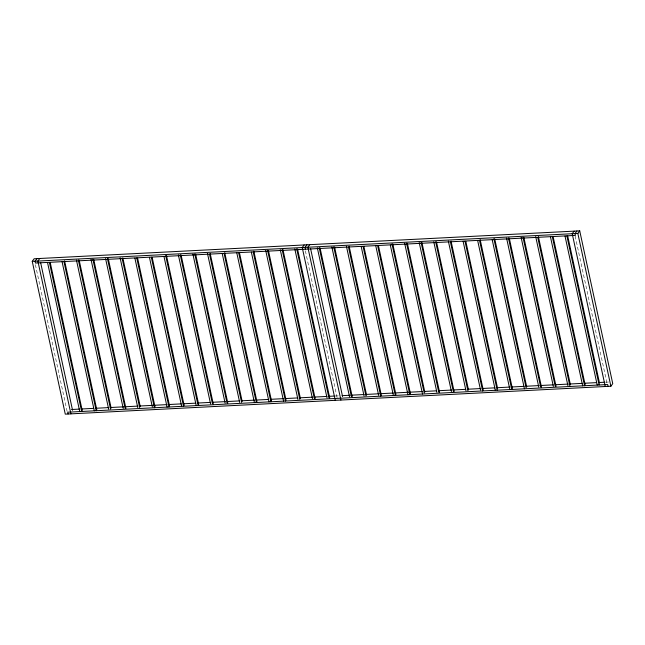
<?xml version="1.0" encoding="UTF-8"?>
<svg xmlns="http://www.w3.org/2000/svg" width="645" height="645" viewBox="0 0 645 645"><rect width="100%" height="100%" fill="white"/><g stroke="black" fill="none" stroke-linecap="round" stroke-linejoin="round"><path stroke-width="0.48" stroke-dasharray="3.23 2.42" d="M335.037 396.022L339.052 395.812M605.526 382.179L608.541 382.025M575.147 236.038L606.913 382.953M305.375 250.832L337.142 397.747M35.386 264.652L67.153 411.566"/><path stroke-width="0.97" d="M32.25 261.354L34.12 258.774L579.718 230.854L612.75 383.646L610.88 386.226L65.282 414.146L32.25 261.354L577.847 233.434L579.718 230.854M36.926 258.629L35.064 261.209L35.459 263.031L575.429 235.393L575.034 233.579L576.904 230.999M39.74 258.484L37.878 261.064L70.91 413.856M304.101 244.955L302.239 247.535L335.271 400.327M306.915 244.81L305.045 247.39L305.44 249.212M309.729 244.673L307.858 247.253L340.899 400.045M574.09 231.144L572.22 233.724L605.26 386.516M71.587 409.502L79.625 409.091M81.641 408.986L93.702 408.366M95.718 408.269L108.787 407.6M110.803 407.495L123.872 406.826M125.88 406.721L137.949 406.108M139.957 406.003L167.111 404.617M169.119 404.512L181.189 403.891M183.196 403.786L195.266 403.173M197.273 403.069L210.351 402.399M212.358 402.295L225.428 401.625M227.443 401.529L239.505 400.908M241.52 400.803L254.59 400.134M256.605 400.037L268.667 399.416M270.682 399.311L283.752 398.642M285.759 398.537L297.829 397.925M299.836 397.82L312.914 397.151M314.921 397.046L326.991 396.433M328.998 396.328L334.029 396.07M342.076 395.659L350.114 395.248M352.13 395.143L364.191 394.53M366.207 394.426L379.276 393.756M381.292 393.652L393.353 393.039M395.369 392.934L422.515 391.539M424.523 391.442L436.592 390.822M438.6 390.717L451.677 390.048M453.685 389.951L465.754 389.33M467.762 389.225L480.839 388.556M482.847 388.459L494.917 387.839M496.924 387.734L509.993 387.065M512.009 386.96L524.071 386.347M526.086 386.242L539.156 385.573M541.171 385.468L553.233 384.855M555.248 384.751L568.318 384.081M570.325 383.977L582.395 383.364M584.402 383.259L596.472 382.638M598.487 382.541L604.518 382.227M577.847 233.434L610.88 386.226M608.074 386.371L607.679 384.549L67.701 412.187L68.096 414.001M567.721 236.118L599.519 383.17M566.89 235.997L599.108 385.009M565.012 236.094L597.23 385.105M553.168 236.86L585.168 384.896M552.33 236.739L584.547 385.758M550.451 236.836L582.677 385.855M538.398 236.626L570.398 384.662M537.769 237.489L569.987 386.5M535.689 236.602L567.906 385.613M523.837 237.368L556.054 386.387M522.998 237.247L555.216 386.266M521.128 237.344L553.346 386.363M509.276 238.118L541.494 387.129M508.445 237.997L540.663 387.008M506.567 238.094L538.785 387.105M494.723 238.86L526.723 386.895M493.885 238.739L526.102 387.758M492.224 239.819L524.441 388.83M480.162 239.609L512.38 388.621M479.541 240.464L511.759 389.483M477.663 240.561L509.881 389.58M465.819 241.335L497.609 388.387M464.981 241.214L497.198 390.225M463.11 241.311L495.328 390.322M451.049 241.093L483.266 390.112M450.42 241.956L482.637 390.967M448.34 241.069L480.557 390.088M436.488 241.843L468.496 389.878M435.657 241.722L467.875 390.733M433.779 241.819L465.996 390.83M421.927 242.584L454.144 391.604M421.096 242.464L453.314 391.483M419.218 242.56L451.435 391.579M407.374 243.334L439.592 392.345M406.535 243.213L438.753 392.225M404.665 243.31L436.883 392.321M392.813 244.076L424.821 392.112M391.983 243.955L424.2 392.966M390.314 245.036L422.531 394.047M378.47 245.801L410.47 393.837M377.631 245.681L409.849 394.692M375.761 245.777L407.979 394.788M363.909 246.543L395.917 394.579M363.079 246.422L395.296 395.441M361.2 246.519L393.418 395.538M349.139 246.309L381.356 395.329M348.518 247.172L380.735 396.183M346.43 246.285L378.647 395.304M334.578 247.059L366.586 395.087M333.747 246.938L365.965 395.949M331.869 247.035L364.086 396.046M320.025 247.801L352.243 396.812M319.186 247.68L351.404 396.691M317.316 247.777L349.534 396.788M310.576 248.583L342.551 396.481M297.522 248.954L329.74 397.965M296.692 248.833L328.91 397.844M294.813 248.93L327.031 397.941M282.97 249.696L315.187 398.715M282.131 249.575L314.349 398.594M280.261 249.671L312.478 398.691M268.409 250.445L300.417 398.473M267.57 250.325L299.788 399.336M265.7 250.421L297.917 399.432M253.848 251.187L286.066 400.198M253.227 252.05L285.445 401.061M251.357 252.147L283.574 401.158M239.505 252.913L271.513 400.948M238.666 252.792L270.884 401.803M236.796 252.888L269.013 401.9M224.734 252.679L256.952 401.69M224.113 253.533L256.331 402.553M222.235 253.63L254.453 402.649M210.173 253.421L242.181 401.456M209.552 254.283L241.561 402.319M207.464 253.396L239.682 402.416M195.62 254.17L227.838 403.181M194.782 254.049L227 403.061M192.911 254.146L225.129 403.157M181.06 254.912L213.277 403.923M180.229 254.791L212.447 403.802M178.351 254.888L210.568 403.899M166.499 255.654L198.716 404.673M165.668 255.533L197.886 404.552M164.007 256.613L196.225 405.624M152.155 257.379L184.164 405.415M151.325 257.258L183.543 406.277M149.447 257.355L181.664 406.374M137.595 258.129L169.603 406.165M136.764 258.008L168.982 407.019M134.886 258.105L167.103 407.116M122.824 257.895L155.042 406.906M122.203 258.75L154.421 407.769M120.115 257.871L152.333 406.882M108.271 258.637L140.279 406.673M107.433 258.516L139.651 407.527M105.562 258.613L137.78 407.624M93.71 259.379L125.928 408.398M92.88 259.258L125.098 408.277M91.001 259.355L123.219 408.374M79.15 260.128L111.158 408.164M78.319 260.008L110.537 409.019M76.441 260.104L108.658 409.115M64.597 260.87L96.814 409.889M63.976 261.733L96.194 410.744M62.097 261.83L94.315 410.841M50.245 262.596L82.254 410.631M49.415 262.475L81.633 411.494M47.537 262.571L79.754 411.591M40.587 262.402L72.562 410.301"/></g></svg>
